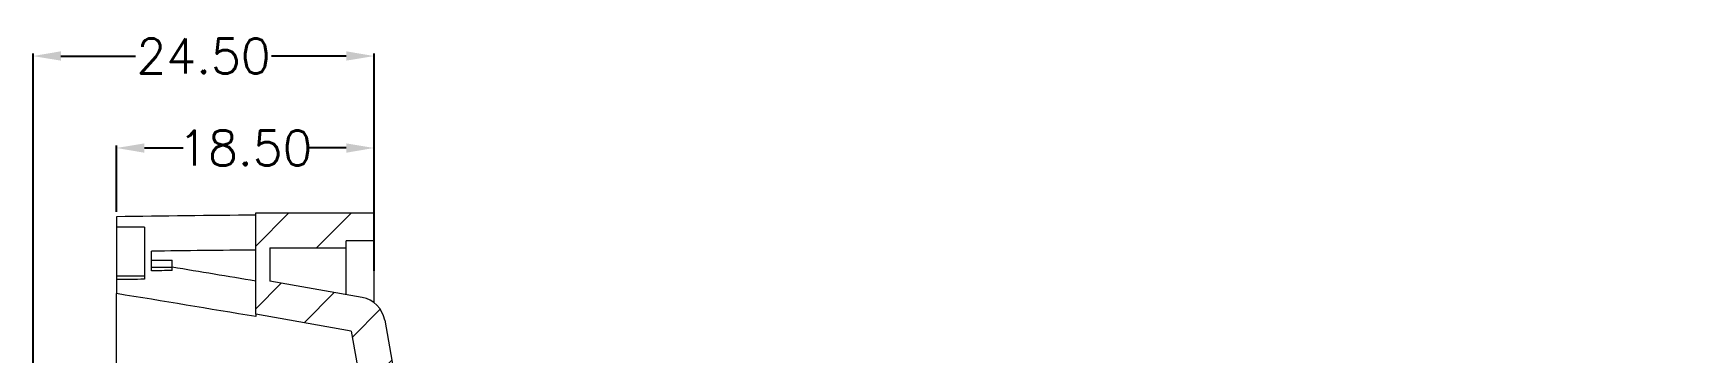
# Model space of a CAD drawing. Header units: inches. Extents: x -1125 to 2189, y 556 to 1115.
# Drawn here: x 1215.5 to 1334.2, y 997 to 1019.9 of the extents above; entities that cross this region are included whole.
import ezdxf

# ---------------------------------------------------------------- set-up
doc = ezdxf.new("R2010")
doc.units = ezdxf.units.IN
doc.styles.get("Standard").update_dxf_attribs({"font": 'txt', "bigfont": 'gbcbig.shx'})
doc.dimstyles.new('2.5', dxfattribs={"dimtxt": 2.5, "dimasz": 2, "dimexe": 0.18, "dimexo": 0.0625, "dimgap": 0.09, "dimtad": 0, "dimzin": 0, "dimdsep": 46, "dimtxsty": 'Standard', "dimcen": 2, "dimclrd": 3, "dimclre": 3, "dimclrt": 256, "dimadec": 0, "dimazin": 0, "dimtfac": 1, "dimtofl": 0, "dimtmove": 0, "dimatfit": 3, "dimfxl": 1, "dimtolj": 1, "dimtzin": 0, "dimarcsym": 0})

# ---------------------------------------------------------------- blocks, each defined once
blk = doc.blocks.new('*D43')
at = {"color": 3, "lineweight": -2}
for p, q in [((1221.48, 1007.07), (1221.48, 1011.83)), ((1239.98, 1007.07), (1239.98, 1011.83)), ((1223.48, 1011.65), (1226.27, 1011.65)), ((1237.98, 1011.65), (1235.2, 1011.65))]:
    blk.add_line(p, q, dxfattribs=at)
at = {"color": 3}
for points in [[(1223.48, 1011.98), (1223.48, 1011.31), (1221.48, 1011.65)], [(1237.98, 1011.98), (1237.98, 1011.31), (1239.98, 1011.65)]]:
    blk.add_solid(points, dxfattribs=at)
at = {"layer": 'Defpoints', "color": 0}
for p in [(1221.48, 1011.65), (1221.48, 1007), (1239.98, 1007)]:
    blk.add_point(p, dxfattribs=at)
at = {"insert": (1230.73, 1011.65), "char_height": 2.5, "attachment_point": 5}
blk.add_mtext('\\A1;18.50', dxfattribs=at)
blk = doc.blocks.new('*D44')
at = {"color": 3, "lineweight": -2}
for p, q in [((1215.48, 951.16), (1215.48, 1018.42)), ((1217.48, 1018.24), (1222.85, 1018.24)), ((1237.98, 1018.24), (1232.62, 1018.24)), ((1239.98, 1002.84), (1239.98, 1018.42))]:
    blk.add_line(p, q, dxfattribs=at)
at = {"color": 3}
for points in [[(1217.48, 1018.58), (1217.48, 1017.91), (1215.48, 1018.24)], [(1237.98, 1018.58), (1237.98, 1017.91), (1239.98, 1018.24)]]:
    blk.add_solid(points, dxfattribs=at)
at = {"layer": 'Defpoints', "color": 0}
for p in [(1239.98, 1018.24), (1239.98, 1002.78), (1215.48, 951.09)]:
    blk.add_point(p, dxfattribs=at)
at = {"insert": (1227.73, 1018.24), "char_height": 2.5, "attachment_point": 5}
blk.add_mtext('\\A1;24.50', dxfattribs=at)

msp = doc.modelspace()

# ---------------------------------------------------------------- hatches: boundary and pattern name
at = {"linetype": 'Continuous', "lineweight": 0}
h = msp.add_hatch(dxfattribs=at)
h.set_pattern_fill('ANSI31', color=4, style=0)
h.set_pattern_definition([(45, (1307.6233, -95.6532), (-2.245064, 2.245064), [])])
edge = h.paths.add_edge_path(flags=0)
edge.add_line((1231.484, 1007.003), (1231.484, 999.739))
edge.add_line((1231.484, 999.739), (1238.346, 998.529))
edge.add_line((1238.346, 998.529), (1245.484, 958.048))
edge.add_line((1245.484, 958.048), (1238.08, 958.048))
edge.add_line((1238.08, 958.048), (1238.08, 955.548))
edge.add_line((1238.08, 955.548), (1246.08, 955.548))
edge.add_arc((1246.08, 957.548), 2, 270, 370)
edge.add_line((1248.049, 957.895), (1240.747, 999.308))
edge.add_arc((1238.777, 998.961), 2, 10, 80)
edge.add_line((1239.125, 1000.931), (1232.484, 1002.102))
edge.add_line((1232.484, 1002.102), (1232.484, 1004.503))
edge.add_line((1232.484, 1004.503), (1237.984, 1004.503))
edge.add_line((1237.984, 1004.503), (1237.984, 1005.003))
edge.add_line((1237.984, 1005.003), (1239.984, 1005.003))
edge.add_line((1239.984, 1005.003), (1239.984, 1007.003))
edge.add_line((1239.984, 1007.003), (1231.484, 1007.003))

# ---------------------------------------------------------------- linework, layer by layer
at = {"color": 7, "linetype": 'Continuous', "lineweight": 15}
for p, q in [((1231.484, 1007.003), (1239.984, 1007.003)), ((1231.484, 999.739), (1231.484, 1007.003)), ((1239.984, 1005.003), (1239.984, 1007.003)), ((1221.484, 1006.725), (1221.484, 1005.972)), ((1223.484, 1005.972), (1221.484, 1005.972)), ((1221.484, 1005.972), (1221.484, 1002.47)), ((1223.484, 1005.972), (1223.484, 1002.47)), ((1239.984, 1005.003), (1237.984, 1005.003)), ((1237.984, 1004.503), (1237.984, 1005.003)), ((1239.984, 1000.556), (1239.984, 1005.003)), ((1223.984, 1003.6), (1223.984, 1004.251)), ((1223.984, 1003.1), (1223.984, 1003.6)), ((1223.984, 1003.6), (1225.484, 1003.6)), ((1225.484, 1003.1), (1225.484, 1003.6)), ((1232.484, 1004.503), (1237.984, 1004.503)), ((1232.484, 1004.503), (1232.484, 1002.102)), ((1237.984, 1001.132), (1237.984, 1004.503)), ((1223.484, 1002.47), (1221.484, 1002.47)), ((1221.484, 1002.47), (1221.484, 1002.213)), ((1221.484, 1002.213), (1221.484, 1001.21)), ((1223.484, 1002.47), (1223.484, 1002.239)), ((1223.984, 1003.1), (1225.484, 1003.1)), ((1223.984, 1002.845), (1223.984, 1003.1)), ((1225.484, 1002.864), (1225.484, 1003.1)), ((1221.484, 993.048), (1221.484, 1001.21)), ((1239.125, 1000.931), (1232.484, 1002.102)), ((1231.484, 999.739), (1231.484, 999.565)), ((1238.346, 998.529), (1231.484, 999.739)), ((1240.747, 999.308), (1248.463, 955.548)), ((1238.346, 998.529), (1245.484, 958.048))]:
    msp.add_line(p, q, dxfattribs=at)
for centre, radius, start, end in [((1238.777, 998.961), 2, 10, 80), ((1378.292, 897.779), 102, 274.2242, 265.7758)]:
    msp.add_arc(centre, radius, start, end, dxfattribs=at)
for major_axis, start_param, end_param in [((578.471, 0), 1.6271988, 1.6445226), ((564.293, 0), 1.6286175, 1.6419362), ((552.95, 0), 1.6443047, 1.647932), ((556.34, 0), 1.6402519, 1.6429549)]:
    msp.add_ellipse((1264.094, 905.003), major_axis=major_axis, ratio=0.176327, start_param=start_param, end_param=end_param, dxfattribs=at)
for points in [[(1231.484, 1002.108), (1229.484, 1002.44), (1227.484, 1002.771), (1225.484, 1003.1)], [(1231.484, 999.565), (1228.151, 1000.118), (1224.818, 1000.666), (1221.484, 1001.21)]]:
    msp.add_open_spline(points, degree=3, dxfattribs=at)

# ---------------------------------------------------------------- dimensions: what is measured, and where the dimension line sits
for base, p1, p2, picture, middle in [((1239.984, 1018.243), (1215.484, 951.093), (1239.984, 1002.779), '*D44', (1227.734, 1018.243)), ((1221.484, 1011.648), (1239.984, 1007.003), (1221.484, 1007.003), '*D43', (1230.734, 1011.648))]:
    dim = msp.add_linear_dim(base=base, p1=p1, p2=p2, dimstyle='2.5')
    dim.commit()
    dim.dimension.update_dxf_attribs({"geometry": picture, "text_midpoint": middle})

doc.saveas('drawing.dxf')
